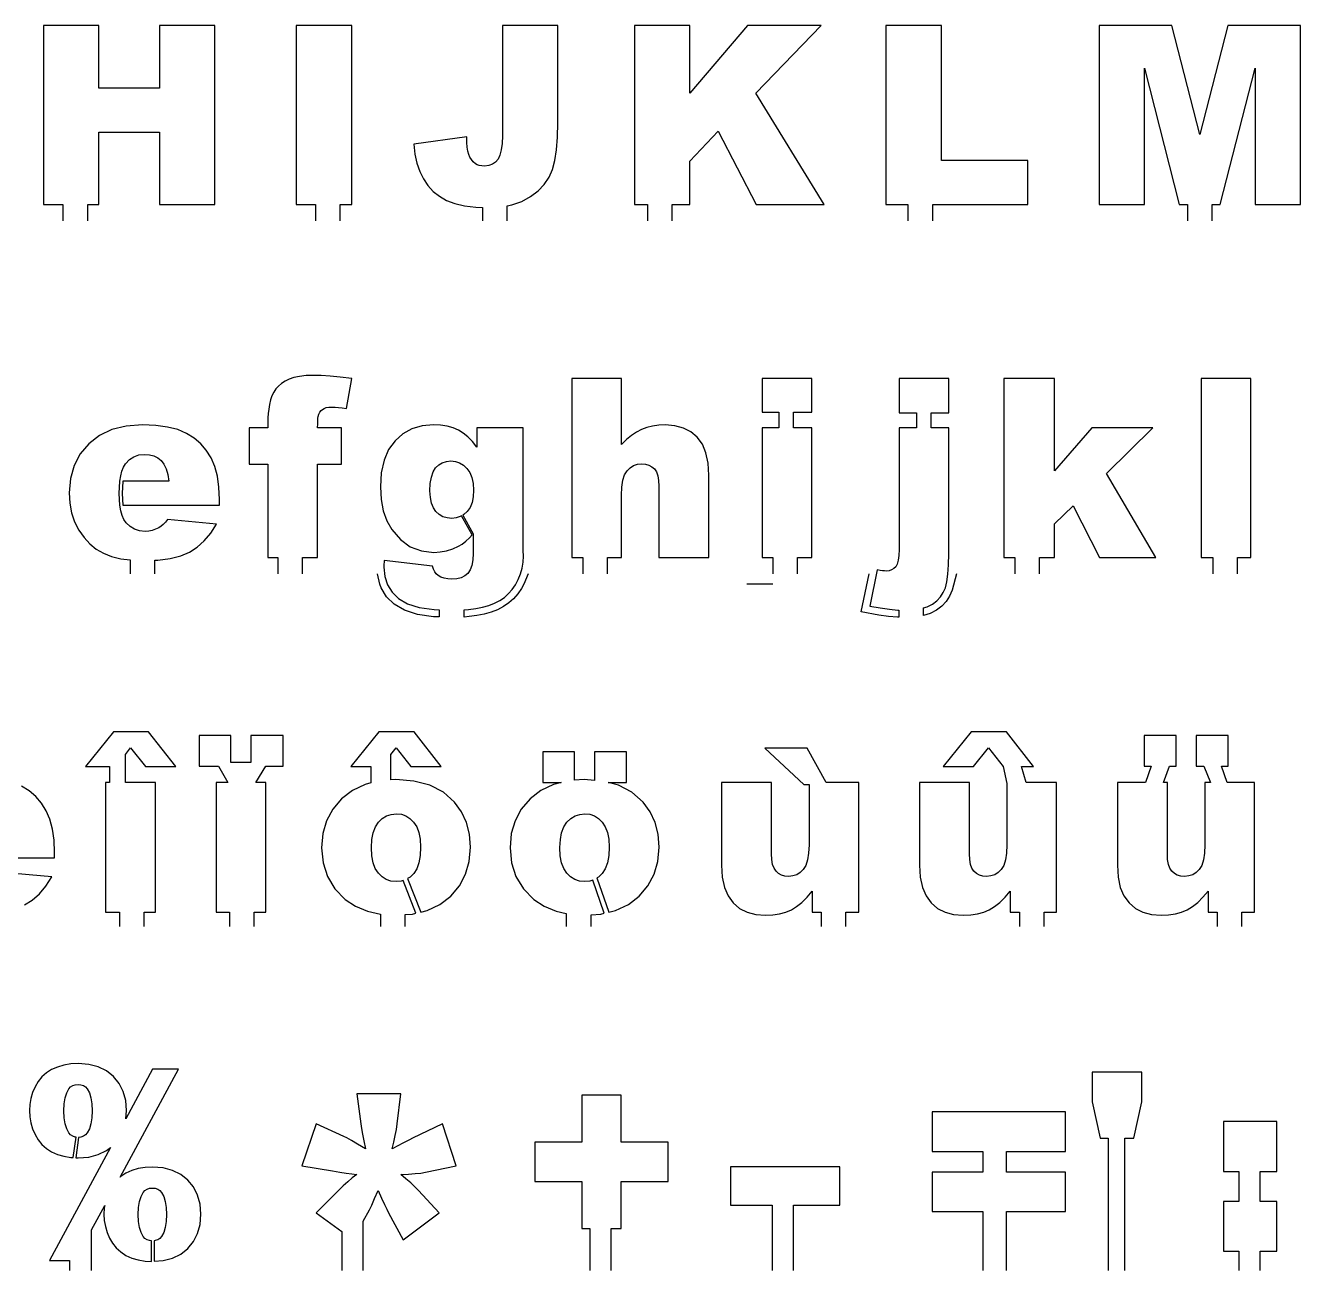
# Model space of a CAD drawing. Extents: x 617 to 1407, y 105 to 276.
# Drawn here: x 827.1 to 996.2, y 111 to 276.1 of the extents above; entities that cross this region are included whole.
import ezdxf

# ---------------------------------------------------------------- set-up
doc = ezdxf.new("R2010")
doc.units = 0
doc.header["$MEASUREMENT"] = 0

msp = doc.modelspace()

# ---------------------------------------------------------------- linework, layer by layer
at = {"linetype": 'Continuous'}
msp.add_line((926.216671, 202.01951), (922.77087, 202.01951), dxfattribs=at)
at = {"linetype": 'Continuous', "flags": 128}
for points in [[(835.321701, 250.201214), (835.321701, 252.337085), (836.806291, 252.337085), (836.806291, 261.946644), (844.82776, 261.946644), (844.82776, 252.337085), (852.201031, 252.337085), (852.201031, 276.093594), (844.82776, 276.093594), (844.82776, 267.780433), (836.806291, 267.780433), (836.806291, 276.093594), (829.46544, 276.093594), (829.46544, 252.337085), (832.045691, 252.337085), (832.045691, 250.201214)], [(868.811261, 250.201214), (868.811261, 252.337085), (870.348981, 252.337085), (870.348981, 276.093594), (862.99192, 276.093594), (862.99192, 252.337085), (865.535275, 252.337085), (865.535275, 250.201214)], [(890.949236, 250.201214), (890.949236, 252.179957), (891.584414, 252.298595), (892.903592, 252.7569), (894.069855, 253.398517), (895.068492, 254.172804), (895.884816, 255.029142), (896.518828, 255.967508), (896.970551, 256.987914), (897.286045, 258.170887), (897.511395, 259.59692), (897.6466, 261.266036), (897.691661, 263.178224), (897.691661, 276.093594), (890.3346, 276.093594), (890.3346, 261.44429), (890.298656, 260.43756), (890.190778, 259.588815), (890.011013, 258.898078), (889.759336, 258.365339), (889.430678, 257.968317), (889.019969, 257.684732), (888.527232, 257.514583), (887.952468, 257.457859), (887.585843, 257.477104), (887.263755, 257.53484), (886.986251, 257.631054), (886.753308, 257.76576), (886.467687, 258.01896), (886.226651, 258.308627), (886.030151, 258.63475), (885.878236, 258.99734), (885.763788, 259.428794), (885.679713, 259.961533), (885.626036, 260.595557), (885.602756, 261.330853), (878.585993, 260.374765), (878.738408, 259.052529), (879.001249, 257.840706), (879.374467, 256.739272), (879.858087, 255.748241), (880.453108, 254.86861), (881.160555, 254.101405), (881.980426, 253.446624), (882.912722, 252.904256), (884.002504, 252.478884), (885.294855, 252.175042), (886.789775, 251.992729), (887.67325, 251.961106), (887.67325, 250.201214)], [(912.867598, 250.201214), (912.867598, 252.337085), (915.176843, 252.337085), (915.176843, 258.122268), (918.968822, 262.092489), (923.976147, 252.337085), (933.018534, 252.337085), (923.95996, 267.116036), (932.629629, 276.093594), (922.858015, 276.093594), (915.176843, 267.116036), (915.176843, 276.093594), (907.835993, 276.093594), (907.835993, 252.337085), (909.591612, 252.337085), (909.591612, 250.201214)], [(947.40852, 250.201214), (947.40852, 252.337085), (960.014418, 252.337085), (960.014418, 258.187085), (948.557501, 258.187085), (948.557501, 276.093594), (941.216651, 276.093594), (941.216651, 252.337085), (944.13251, 252.337085), (944.13251, 250.201214)], [(984.501391, 250.201214), (984.501391, 252.337085), (985.553467, 252.337085), (990.188097, 270.454256), (990.188097, 252.337085), (996.200153, 252.337085), (996.200153, 276.093594), (986.541963, 276.093594), (982.847247, 261.638755), (979.120085, 276.093594), (969.47813, 276.093594), (969.47813, 252.337085), (975.490162, 252.337085), (975.490162, 270.454256), (980.108582, 252.337085), (981.225381, 252.337085), (981.225381, 250.201214)], [(863.833357, 203.392311), (863.833357, 205.529516), (865.826966, 205.529516), (865.826966, 217.910123), (868.970746, 217.910123), (868.970746, 222.739206), (865.826966, 222.739206), (865.832036, 223.264852), (865.847223, 223.691248), (865.87255, 224.018382), (865.907994, 224.246267), (866.003185, 224.548597), (866.12675, 224.807368), (866.278689, 225.022589), (866.458954, 225.194261), (866.684828, 225.32542), (866.973472, 225.419111), (867.32491, 225.475312), (867.739166, 225.494057), (868.132117, 225.481905), (868.581817, 225.445438), (869.088217, 225.384667), (869.651342, 225.299593), (870.380568, 229.286024), (868.8259, 229.463266), (867.467732, 229.589866), (866.306016, 229.665824), (865.340823, 229.691139), (864.320405, 229.660254), (863.430646, 229.567586), (862.671546, 229.413124), (862.043104, 229.196891), (861.511377, 228.930527), (861.042444, 228.625661), (860.636305, 228.282329), (860.29296, 227.900493), (860.00584, 227.470551), (859.768327, 226.982884), (859.580444, 226.437493), (859.442192, 225.834355), (859.342954, 225.21553), (859.272043, 224.623032), (859.229506, 224.056873), (859.215342, 223.51704), (859.215342, 222.739206), (856.752182, 222.739206), (856.752182, 217.910123), (859.215342, 217.910123), (859.215342, 205.529516), (860.557348, 205.529516), (860.557348, 203.392311)], [(904.28317, 203.392311), (904.28317, 205.529516), (906.123721, 205.529516), (906.123721, 213.794057), (906.170305, 214.87878), (906.31008, 215.783214), (906.543023, 216.507371), (906.869158, 217.05125), (907.270226, 217.448272), (907.728019, 217.731869), (908.242513, 217.902018), (908.813754, 217.958731), (909.326224, 217.916705), (909.777947, 217.790605), (910.168899, 217.580454), (910.499057, 217.286228), (910.761374, 216.890729), (910.948757, 216.376724), (911.061182, 215.744224), (911.098649, 214.993217), (911.098649, 205.529516), (917.726482, 205.529516), (917.726482, 216.46788), (917.629768, 218.05191), (917.339601, 219.417184), (916.855981, 220.56369), (916.178908, 221.491428), (915.33371, 222.207479), (914.345713, 222.718949), (913.214918, 223.025826), (911.9413, 223.128123), (911.064205, 223.090656), (910.24788, 222.978231), (909.492327, 222.79086), (908.797544, 222.528543), (908.132135, 222.179116), (907.464679, 221.730441), (906.795224, 221.182515), (906.123721, 220.535328), (906.123721, 229.286024), (899.528284, 229.286024), (899.528284, 205.529516), (901.007161, 205.529516), (901.007161, 203.392311)], [(929.492657, 203.392311), (929.492657, 205.529516), (931.373341, 205.529516), (931.373341, 222.739206), (928.960739, 222.739206), (928.960739, 224.797239), (931.373341, 224.797239), (931.373341, 229.286024), (924.777904, 229.286024), (924.777904, 224.797239), (926.980342, 224.797239), (926.980342, 222.739206), (924.777904, 222.739206), (924.777904, 205.529516), (926.216671, 205.529516), (926.216671, 203.392311)], [(950.568677, 203.392311), (950.004124, 201.210428), (949.659351, 200.431148), (949.191322, 199.725659), (948.607275, 199.103734), (947.905208, 198.560652), (947.063223, 198.119903), (946.203219, 197.850492), (946.203219, 198.856205), (946.694314, 199.010043), (947.38505, 199.371615), (947.959814, 199.816238), (948.43634, 200.323656), (948.814629, 200.893874), (949.094656, 201.52688), (949.296725, 202.307755), (949.441047, 203.321579), (949.527645, 204.568352), (949.556519, 206.048068), (949.556519, 222.739206), (947.229183, 222.739206), (947.229183, 224.74862), (949.556519, 224.74862), (949.556519, 229.286024), (942.944872, 229.286024), (942.944872, 224.74862), (945.248786, 224.74862), (945.248786, 222.739206), (942.944872, 222.739206), (942.944872, 206.615239), (942.917521, 205.827788), (942.835494, 205.183124), (942.698765, 204.681283), (942.507336, 204.322239), (942.263252, 204.070557), (941.968515, 203.890779), (941.623147, 203.782919), (941.227148, 203.746963), (941.014462, 203.757091), (940.749099, 203.787477), (940.431081, 203.838113), (940.060386, 203.909013), (939.071889, 199.112339), (940.432081, 198.864197), (941.676824, 198.686954), (942.80612, 198.580612), (942.927233, 198.576375), (942.927233, 197.616067), (942.744302, 197.622465), (941.564138, 197.733598), (940.278261, 197.916696), (937.933738, 198.344401), (938.974008, 203.392311)], [(961.56373, 203.392311), (961.56373, 205.529516), (963.587093, 205.529516), (963.587093, 210.00209), (966.066464, 212.416631), (969.550517, 205.529516), (976.988606, 205.529516), (970.45801, 216.694741), (976.632098, 222.739206), (968.513414, 222.739206), (963.587093, 217.018841), (963.587093, 229.286024), (956.84581, 229.286024), (956.84581, 205.529516), (958.28772, 205.529516), (958.28772, 203.392311)], [(987.860308, 203.392311), (987.860308, 205.529516), (989.619522, 205.529516), (989.619522, 229.286024), (983.007898, 229.286024), (983.007898, 205.529516), (984.584322, 205.529516), (984.584322, 203.392311)], [(844.226979, 203.392311), (844.226979, 205.195252), (844.641425, 205.210986), (846.267004, 205.422149), (847.663663, 205.774099), (848.831426, 206.266836), (849.846273, 206.921616), (850.78414, 207.759721), (851.645024, 208.781138), (852.428952, 209.98588), (845.930753, 210.585471), (845.627922, 210.225916), (845.335208, 209.925109), (845.052634, 209.683049), (844.780177, 209.499737), (844.336571, 209.287039), (843.880801, 209.135123), (843.412892, 209.043967), (842.932819, 209.013582), (842.199545, 209.08347), (841.539183, 209.293121), (840.951755, 209.642535), (840.437261, 210.131725), (840.128337, 210.571284), (839.88223, 211.112129), (839.698918, 211.754246), (839.578376, 212.497659), (839.494301, 214.031297), (839.594586, 215.657626), (839.702965, 216.379759), (839.86602, 217.006689), (840.083776, 217.538416), (840.356233, 217.974941), (840.865681, 218.520843), (841.454108, 218.910772), (842.121564, 219.144739), (842.868001, 219.22272), (843.5157, 219.171066), (844.097558, 219.016115), (844.613575, 218.757845), (845.063774, 218.396267), (845.441039, 217.915182), (845.7383, 217.29838), (845.955557, 216.545861), (846.092785, 215.657626), (839.996607, 215.657626), (839.910176, 214.031297), (839.996607, 212.497659), (852.801647, 212.497659), (852.801647, 213.243085), (852.731783, 214.864593), (852.52212, 216.326082), (852.172705, 217.62755), (851.683515, 218.768985), (851.060643, 219.767622), (850.310136, 220.640659), (849.432041, 221.388119), (848.42631, 222.009979), (847.259548, 222.49917), (845.898333, 222.848584), (844.342665, 223.058247), (842.592521, 223.128123), (840.438761, 222.972149), (838.531132, 222.504228), (836.869633, 221.724371), (835.454216, 220.632554), (834.323421, 219.288561), (833.51569, 217.752126), (833.03107, 216.023251), (832.869514, 214.101946), (832.950042, 212.730091), (833.191602, 211.450403), (833.594194, 210.262884), (834.157819, 209.167532), (834.844008, 208.189152), (835.614249, 207.352571), (836.46854, 206.657788), (837.40693, 206.104792), (838.478478, 205.682955), (839.732338, 205.381635), (840.950969, 205.228232), (840.950969, 203.392311)], [(893.766738, 203.392311), (893.179834, 202.01951), (892.873956, 201.446394), (892.384028, 200.729408), (891.82357, 200.08547), (891.192914, 199.517764), (890.48542, 199.027687), (889.69985, 198.616359), (888.842893, 198.283357), (887.92069, 198.026687), (886.943405, 197.836561), (885.912537, 197.702677), (885.243867, 197.653779), (885.243867, 198.60454), (885.816822, 198.646441), (886.791656, 198.773047), (887.702671, 198.950283), (888.5433, 199.184244), (889.30697, 199.480999), (889.99366, 199.840548), (890.603368, 200.262891), (891.146235, 200.75157), (891.632378, 201.310135), (892.061821, 201.938589), (892.43454, 202.636918), (892.735847, 203.379821), (892.951057, 204.141956), (893.080192, 204.923342), (893.123252, 205.723968), (893.107042, 206.485604), (893.107042, 222.739206), (886.932931, 222.739206), (886.932931, 220.195018), (886.35512, 220.925256), (885.756051, 221.544093), (885.135703, 222.051505), (884.494098, 222.447515), (883.797768, 222.745288), (883.013364, 222.957974), (882.140815, 223.085586), (881.180169, 223.128123), (879.683225, 222.996465), (878.336197, 222.601466), (877.139061, 221.943138), (876.091793, 221.021483), (875.241048, 219.848638), (874.633363, 218.436781), (874.268738, 216.785898), (874.147196, 214.895991), (874.241387, 213.223839), (874.523961, 211.723872), (874.994918, 210.396066), (875.654257, 209.240455), (876.798739, 207.921777), (878.109324, 206.979852), (879.586011, 206.414705), (881.228776, 206.226322), (882.096755, 206.276964), (882.93436, 206.428891), (883.741567, 206.682091), (884.518401, 207.036576), (885.004544, 207.335349), (885.490688, 207.713137), (885.976855, 208.169907), (886.323056, 208.551456), (884.925968, 211.072472), (884.743228, 210.96426), (884.201884, 210.789553), (883.610909, 210.731317), (882.994107, 210.787518), (882.440099, 210.956155), (881.948886, 211.237205), (881.520467, 211.630693), (881.173076, 212.140639), (880.924946, 212.771116), (880.776053, 213.522112), (880.726423, 214.393637), (880.77353, 215.37961), (880.914805, 216.214668), (881.150295, 216.898823), (881.479953, 217.432074), (881.888639, 217.832642), (882.361095, 218.118763), (882.897392, 218.290435), (883.497484, 218.347659), (884.105169, 218.285365), (884.664247, 218.098506), (885.174694, 217.787058), (885.636533, 217.351046), (886.019392, 216.79755), (886.292849, 216.133652), (886.456928, 215.359353), (886.511605, 214.474665), (886.459451, 213.594023), (886.302966, 212.831887), (886.042172, 212.188235), (885.677047, 211.663101), (885.234965, 211.255439), (885.100141, 211.175613), (886.462998, 208.705693), (886.462998, 206.096687), (886.418937, 205.219591), (886.286755, 204.484289), (886.066476, 203.890779), (885.758075, 203.439068), (885.360553, 203.105852), (884.872886, 202.867845), (884.295075, 202.725034), (883.627119, 202.677432), (883.099439, 202.708829), (882.618365, 202.803021), (882.183853, 202.960006), (881.795947, 203.179786), (881.560981, 203.384373), (881.358411, 203.657836), (881.188262, 204.000163), (881.050534, 204.411366), (874.64955, 205.140587), (874.619176, 204.441752), (874.617153, 204.265521), (874.738171, 203.026853), (875.101273, 201.91985), (875.706434, 200.94451), (876.553656, 200.100841), (877.724965, 199.420228), (879.302413, 198.934079), (881.286, 198.642394), (881.967858, 198.614651), (881.967858, 197.665633), (881.197498, 197.696976), (879.092584, 198.006508), (877.342202, 198.545953), (875.971346, 199.342509), (874.958974, 200.350632), (874.235651, 201.516418), (874.070643, 202.01951), (873.756625, 203.392311)], [(842.819965, 156.592311), (842.819965, 158.495508), (844.300532, 158.495508), (844.300532, 175.705204), (840.319695, 175.705204), (840.319695, 179.424349), (841.010931, 180.291215), (842.987924, 177.811856), (847.006776, 177.811856), (843.409274, 182.44648), (838.726013, 182.44648), (835.015085, 177.811856), (838.225159, 177.811856), (838.225159, 175.705204), (837.705119, 175.705204), (837.705119, 158.495508), (839.543956, 158.495508), (839.543956, 156.592311)], [(857.404094, 156.592311), (857.404094, 158.495508), (858.975782, 158.495508), (858.975782, 175.705204), (857.61897, 175.705204), (858.937744, 177.876673), (861.24449, 177.876673), (861.24449, 181.927922), (856.982578, 181.927922), (856.982578, 178.370237), (854.324965, 178.370237), (854.324965, 181.927922), (850.111661, 181.927922), (850.111661, 177.876673), (852.654159, 177.876673), (853.895356, 175.705204), (852.380369, 175.705204), (852.380369, 158.495508), (854.128085, 158.495508), (854.128085, 156.592311)], [(877.418492, 156.592311), (877.418492, 158.194783), (878.394087, 158.265094), (878.854666, 158.377572), (877.174814, 162.718714), (876.908308, 162.630819), (876.227188, 162.562961), (875.552139, 162.631831), (874.93686, 162.838447), (874.381329, 163.182803), (873.88557, 163.6649), (873.477907, 164.290819), (873.186716, 165.066635), (873.012021, 165.992343), (872.953773, 167.06795), (873.012521, 168.129881), (873.188739, 169.046984), (873.482454, 169.819248), (873.893663, 170.44669), (874.395016, 170.932333), (874.959141, 171.279219), (875.586083, 171.487353), (876.275795, 171.556728), (876.929064, 171.488365), (877.527633, 171.283272), (878.0715, 170.941444), (878.56069, 170.462895), (878.964805, 169.844569), (879.253473, 169.083446), (879.426645, 168.179512), (879.484393, 167.132767), (879.427169, 166.015635), (879.255496, 165.062582), (878.969376, 164.273602), (878.568807, 163.648695), (878.079117, 163.173687), (877.755125, 162.975092), (879.493962, 158.533701), (880.341231, 158.740609), (882.03615, 159.533135), (883.478917, 160.642674), (884.630993, 162.000348), (885.453887, 163.537288), (885.947648, 165.253494), (886.112226, 167.148972), (885.979544, 168.845432), (885.581499, 170.402124), (884.918113, 171.819046), (883.989364, 173.096204), (882.510654, 174.407794), (880.715973, 175.344643), (878.605274, 175.906756), (876.178557, 176.094127), (875.538832, 176.046531), (875.538832, 179.427955), (876.227188, 180.291215), (878.204182, 177.811856), (882.223033, 177.811856), (878.625507, 182.44648), (873.94227, 182.44648), (870.231343, 177.811856), (872.901262, 177.811856), (872.901262, 175.650866), (872.123262, 175.456056), (870.445029, 174.658465), (868.999763, 173.541839), (867.837046, 172.179101), (867.006535, 170.643172), (866.508252, 168.934054), (866.34215, 167.051745), (866.538626, 165.038273), (867.128077, 163.227364), (868.110503, 161.619018), (869.485906, 160.213237), (870.865355, 159.291581), (872.443327, 158.633254), (874.142483, 158.255447), (874.142483, 156.592311)], [(962.208168, 156.592311), (962.208168, 158.495508), (963.854956, 158.495508), (963.854956, 175.705204), (959.804921, 175.705204), (959.184335, 177.811856), (960.792204, 177.811856), (957.194702, 182.44648), (952.511464, 182.44648), (948.800513, 177.811856), (952.819365, 177.811856), (954.796359, 180.291215), (956.773376, 177.811856), (956.779494, 177.811856), (957.259519, 175.596933), (957.259519, 167.424458), (957.212435, 166.339735), (957.071136, 165.435295), (956.83567, 164.711133), (956.505989, 164.167253), (956.102397, 163.770231), (955.645104, 163.486646), (955.134133, 163.316491), (954.569509, 163.259779), (954.057016, 163.302316), (953.605292, 163.429928), (953.214364, 163.64262), (952.884183, 163.940386), (952.621866, 164.339432), (952.434483, 164.855966), (952.322082, 165.48999), (952.284591, 166.241491), (952.284591, 175.705204), (945.656757, 175.705204), (945.656757, 164.750635), (945.753472, 163.167105), (946.043663, 161.803355), (946.527259, 160.659384), (947.204332, 159.735193), (948.051553, 159.022676), (949.04562, 158.513741), (950.186556, 158.208381), (951.474336, 158.106591), (952.455264, 158.152169), (953.356163, 158.288897), (954.177034, 158.516782), (954.9179, 158.835817), (955.617253, 159.262207), (956.313559, 159.812168), (957.006843, 160.485688), (957.697055, 161.282767), (957.697055, 158.495508), (958.932158, 158.495508), (958.932158, 156.592311)], [(988.428574, 156.592311), (988.428574, 158.495508), (990.110687, 158.495508), (990.110687, 175.705204), (986.490786, 175.705204), (985.715046, 177.876673), (986.610399, 177.876673), (986.610399, 181.927922), (982.348488, 181.927922), (982.348488, 177.876673), (983.387781, 177.876673), (984.241097, 175.705204), (983.51525, 175.705204), (983.51525, 167.424458), (983.468143, 166.339735), (983.326868, 165.435295), (983.091377, 164.711133), (982.76172, 164.167253), (982.358104, 163.770231), (981.900835, 163.486646), (981.389864, 163.316491), (980.825217, 163.259779), (980.312746, 163.302316), (979.861023, 163.429928), (979.470071, 163.64262), (979.13989, 163.940386), (978.877573, 164.339432), (978.690214, 164.855966), (978.577789, 165.48999), (978.540322, 166.241491), (978.540322, 175.705204), (978.035088, 175.705204), (978.810851, 177.876673), (979.690875, 177.876673), (979.690875, 181.927922), (975.47757, 181.927922), (975.47757, 177.876673), (976.40601, 177.876673), (975.630271, 175.705204), (971.912488, 175.705204), (971.912488, 164.750635), (972.009203, 163.167105), (972.29937, 161.803355), (972.78299, 160.659384), (973.460063, 159.735193), (974.307261, 159.022676), (975.301351, 158.513741), (976.442287, 158.208381), (977.730068, 158.106591), (978.710971, 158.152169), (979.61187, 158.288897), (980.432765, 158.516782), (981.173632, 158.835817), (981.872961, 159.262207), (982.569291, 159.812168), (983.26255, 160.485688), (983.952786, 161.282767), (983.952786, 158.495508), (985.152588, 158.495508), (985.152588, 156.592311)], [(902.087397, 156.592311), (902.087397, 158.17045), (903.400624, 158.265094), (903.844349, 158.37346), (902.319697, 162.76434), (901.91482, 162.630819), (901.233701, 162.562961), (900.558675, 162.631831), (899.943373, 162.838447), (899.387866, 163.182803), (898.892082, 163.6649), (898.484419, 164.290819), (898.193252, 165.066635), (898.018533, 165.992343), (897.960309, 167.06795), (898.019033, 168.129881), (898.195276, 169.046984), (898.48899, 169.819248), (898.900199, 170.44669), (899.401529, 170.932333), (899.965677, 171.279219), (900.592595, 171.487353), (901.282332, 171.556728), (901.935577, 171.488365), (902.534145, 171.283272), (903.078036, 170.941444), (903.567226, 170.462895), (903.971342, 169.844569), (904.259985, 169.083446), (904.433181, 168.179512), (904.490905, 167.132767), (904.433681, 166.015635), (904.262009, 165.062582), (903.975888, 164.273602), (903.575319, 163.648695), (903.085629, 163.173687), (902.878228, 163.046551), (904.456842, 158.523036), (905.347744, 158.740609), (907.042687, 159.533135), (908.48543, 160.642674), (909.637505, 162.000348), (910.460424, 163.537288), (910.95416, 165.253494), (911.118739, 167.148972), (910.986057, 168.845432), (910.588035, 170.402124), (909.92465, 171.819046), (908.9959, 173.096204), (907.51719, 174.407794), (905.722485, 175.344643), (904.364436, 175.706316), (906.80822, 175.706316), (906.80822, 179.757559), (902.546308, 179.757559), (902.546308, 175.989021), (901.185093, 176.094127), (899.888696, 175.997674), (899.888696, 179.757559), (895.675391, 179.757559), (895.675391, 175.706316), (898.129245, 175.706316), (897.129798, 175.456056), (895.451565, 174.658465), (894.006275, 173.541839), (892.843583, 172.179101), (892.013071, 170.643172), (891.514765, 168.934054), (891.348662, 167.051745), (891.545138, 165.038273), (892.134613, 163.227364), (893.11704, 161.619018), (894.492442, 160.213237), (895.871891, 159.291581), (897.449839, 158.633254), (898.811387, 158.330512), (898.811387, 156.592311)], [(935.910161, 156.592311), (935.910161, 158.495508), (937.599201, 158.495508), (937.599201, 175.705204), (933.27978, 175.705204), (930.770416, 180.264882), (925.147289, 180.264882), (930.31667, 175.435793), (931.003764, 175.435793), (931.003764, 167.424458), (930.95668, 166.339735), (930.815382, 165.435295), (930.579915, 164.711133), (930.250234, 164.167253), (929.846642, 163.770231), (929.389349, 163.486646), (928.878378, 163.316491), (928.313754, 163.259779), (927.80126, 163.302316), (927.349537, 163.429928), (926.958609, 163.64262), (926.628428, 163.940386), (926.366111, 164.339432), (926.178728, 164.855966), (926.066327, 165.48999), (926.028836, 166.241491), (926.028836, 175.705204), (919.401002, 175.705204), (919.401002, 164.750635), (919.497717, 163.167105), (919.787908, 161.803355), (920.271504, 160.659384), (920.948577, 159.735193), (921.795798, 159.022676), (922.789865, 158.513741), (923.930801, 158.208381), (925.218582, 158.106591), (926.199509, 158.152169), (927.100408, 158.288897), (927.921279, 158.516782), (928.662145, 158.835817), (929.361498, 159.262207), (930.057805, 159.812168), (930.751088, 160.485688), (931.4413, 161.282767), (931.4413, 158.495508), (932.634176, 158.495508), (932.634176, 156.592311)], [(818.122806, 165.697654), (830.927869, 165.697654), (830.927869, 166.443085), (830.857982, 168.064593), (830.648342, 169.526082), (830.298904, 170.827543), (829.809738, 171.968985), (829.186842, 172.967616), (828.436359, 173.840659), (827.55824, 174.588113), (826.552533, 175.209979)], [(826.957648, 159.466836), (827.972496, 160.121622), (828.910338, 160.959721), (829.771247, 161.981144), (830.555151, 163.18588), (824.056952, 163.785466)], [(835.839694, 110.997266), (835.839694, 116.377061), (837.585672, 119.60518), (837.530352, 119.274369), (837.485792, 118.45146), (837.530352, 117.62855), (837.664058, 116.828936), (837.886884, 116.052615), (838.198808, 115.29959), (838.603947, 114.600244), (839.106301, 113.98496), (839.705892, 113.45374), (840.402698, 113.006585), (841.180532, 112.6521), (842.023207, 112.398898), (842.930676, 112.246975), (843.775375, 112.202981), (843.772233, 114.931325), (843.523175, 114.955234), (843.194017, 115.064618), (842.915489, 115.246924), (842.687593, 115.502152), (842.404019, 116.024763), (842.20145, 116.685116), (842.079908, 117.483212), (842.039394, 118.41905), (842.079908, 119.354887), (842.20145, 120.152984), (842.404019, 120.813336), (842.687593, 121.335948), (842.915489, 121.598265), (843.194017, 121.785636), (843.523175, 121.898058), (843.902963, 121.935532), (844.283798, 121.899071), (844.616003, 121.789687), (844.899577, 121.607382), (845.134543, 121.352152), (845.41814, 120.822451), (845.62071, 120.157035), (845.742252, 119.3559), (845.782742, 118.41905), (845.742252, 117.483212), (845.62071, 116.685116), (845.41814, 116.024763), (845.134543, 115.502152), (844.899577, 115.246924), (844.616003, 115.064618), (844.283798, 114.955234), (844.129884, 114.940498), (844.14795, 112.214782), (845.321926, 112.303186), (846.580856, 112.623741), (847.679755, 113.158), (848.618621, 113.905961), (849.370127, 114.831164), (849.906925, 115.897149), (850.228989, 117.103914), (850.336344, 118.45146), (850.228989, 119.799006), (849.906925, 121.005771), (849.370127, 122.071755), (848.618621, 122.996959), (847.679755, 123.744919), (846.580856, 124.279177), (845.321926, 124.599733), (843.902963, 124.706585), (842.930676, 124.655944), (842.023207, 124.504022), (841.180532, 124.250819), (840.402698, 123.896335), (839.705892, 123.449179), (839.626935, 123.379241), (847.373258, 137.701225), (843.937787, 137.701225), (840.383108, 131.105696), (840.46942, 132.19432), (840.362065, 133.54136), (840.040001, 134.746608), (839.503204, 135.810059), (838.751697, 136.731718), (837.81383, 137.476135), (836.717979, 138.007859), (835.464119, 138.326894), (834.052249, 138.43324), (833.073369, 138.383107), (832.162354, 138.232703), (831.319178, 137.982035), (830.543868, 137.631094), (829.850085, 137.186976), (829.251517, 136.656769), (828.748163, 136.040473), (828.340001, 135.338088), (828.024507, 134.582532), (827.799157, 133.806718), (827.663952, 133.010647), (827.618868, 132.19432), (827.663952, 131.370905), (827.799157, 130.56977), (828.024507, 129.790919), (828.340001, 129.034349), (828.748163, 128.331964), (829.251517, 127.715668), (829.850085, 127.185461), (830.543868, 126.741344), (831.319178, 126.390404), (832.162354, 126.139733), (833.073369, 125.989331), (833.413762, 125.971896), (833.795407, 128.670703), (833.671437, 128.682904), (833.339233, 128.795326), (833.055635, 128.982695), (832.820669, 129.245013), (832.537095, 129.767624), (832.334526, 130.427978), (832.212984, 131.226075), (832.17247, 132.161911), (832.212984, 133.097748), (832.334526, 133.895845), (832.537095, 134.556199), (832.820669, 135.078809), (833.055635, 135.334035), (833.339233, 135.516342), (833.671437, 135.625726), (834.052249, 135.662188), (834.432061, 135.625726), (834.761219, 135.516342), (835.039746, 135.334035), (835.267619, 135.078809), (835.551217, 134.55012), (835.753786, 133.887743), (835.875304, 133.091672), (835.915818, 132.161911), (835.875304, 131.226075), (835.753786, 130.427978), (835.551217, 129.767624), (835.267619, 129.245013), (835.039746, 128.982695), (834.761219, 128.795326), (834.432061, 128.682904), (834.112496, 128.651373), (833.73904, 125.955238), (834.052249, 125.939196), (835.464119, 126.045542), (836.717979, 126.364577), (837.81383, 126.896303), (838.339202, 127.313304), (830.260794, 112.324216), (832.919073, 112.324216), (832.919073, 110.997266)], [(972.910983, 110.997266), (972.910983, 128.561612), (974.112451, 128.561612), (975.149579, 133.374493), (975.149579, 137.296101), (968.570352, 137.296101), (968.570352, 133.374493), (969.639877, 128.561612), (970.700784, 128.561612), (970.700784, 110.997266)], [(871.873966, 110.997266), (871.873966, 117.533401), (872.702787, 119.033522), (873.002856, 119.661708), (873.388667, 120.524021), (873.860218, 121.620462), (874.302111, 120.603163), (874.678019, 119.76723), (874.987991, 119.112663), (875.232026, 118.639462), (877.184169, 115.078092), (881.932676, 118.639462), (879.189108, 121.620462), (878.71589, 122.108502), (878.166857, 122.622922), (877.541962, 123.163722), (876.841229, 123.730903), (877.86843, 123.778719), (878.760403, 123.84302), (879.517194, 123.923812), (880.138804, 124.02109), (884.201384, 124.865266), (882.381138, 130.431557), (878.391088, 128.537105), (878.001969, 128.340899), (877.025898, 127.819886), (876.53785, 127.556079), (875.706863, 127.133992), (875.936045, 128.032578), (876.122357, 128.8817), (876.265798, 129.681361), (876.366369, 130.431557), (876.841229, 134.415016), (871.011128, 134.415016), (871.538738, 130.431557), (871.627787, 129.819858), (871.762969, 129.066365), (871.944353, 128.171075), (872.171869, 127.133992), (871.131504, 127.750636), (870.305444, 128.228783), (869.69376, 128.568432), (869.296405, 128.769584), (865.629514, 130.431557), (863.730121, 124.865266), (867.819099, 124.205753), (868.760535, 124.037577), (869.606377, 123.902378), (870.356574, 123.800153), (871.011128, 123.730903), (870.414274, 123.272542), (869.810827, 122.768015), (869.200761, 122.217321), (868.584126, 121.620462), (865.629514, 118.639462), (869.032279, 116.156351), (869.032279, 110.997266)], [(904.773074, 110.997266), (904.773074, 116.569923), (906.088491, 116.569923), (906.088491, 122.776432), (912.32742, 122.776432), (912.32742, 128.010642), (906.088491, 128.010642), (906.088491, 134.249562), (900.854293, 134.249562), (900.854293, 128.010642), (894.647785, 128.010642), (894.647785, 122.776432), (900.854293, 122.776432), (900.854293, 116.569923), (901.931411, 116.569923), (901.931411, 110.997266)], [(957.202842, 110.997266), (957.202842, 118.822416), (965.021457, 118.822416), (965.021457, 124.056626), (957.202842, 124.056626), (957.202842, 126.762859), (965.021457, 126.762859), (965.021457, 132.029479), (947.325612, 132.029479), (947.325612, 126.762859), (954.045423, 126.762859), (954.045423, 124.056626), (947.325612, 124.056626), (947.325612, 118.822416), (954.045423, 118.822416), (954.045423, 110.997266)], [(990.855363, 110.997266), (990.855363, 113.53959), (993.053683, 113.53959), (993.053683, 120.151224), (990.855363, 120.151224), (990.855363, 124.137651), (993.053683, 124.137651), (993.053683, 130.749286), (986.0045, 130.749286), (986.0045, 124.137651), (988.013699, 124.137651), (988.013699, 120.151224), (986.0045, 120.151224), (986.0045, 113.53959), (988.013699, 113.53959), (988.013699, 110.997266)], [(928.966547, 110.997266), (928.966547, 119.64887), (935.101216, 119.64887), (935.101216, 124.753441), (920.57712, 124.753441), (920.57712, 119.64887), (926.12486, 119.64887), (926.12486, 110.997266)]]:
    msp.add_lwpolyline(points, dxfattribs=at)

doc.saveas('drawing.dxf')
